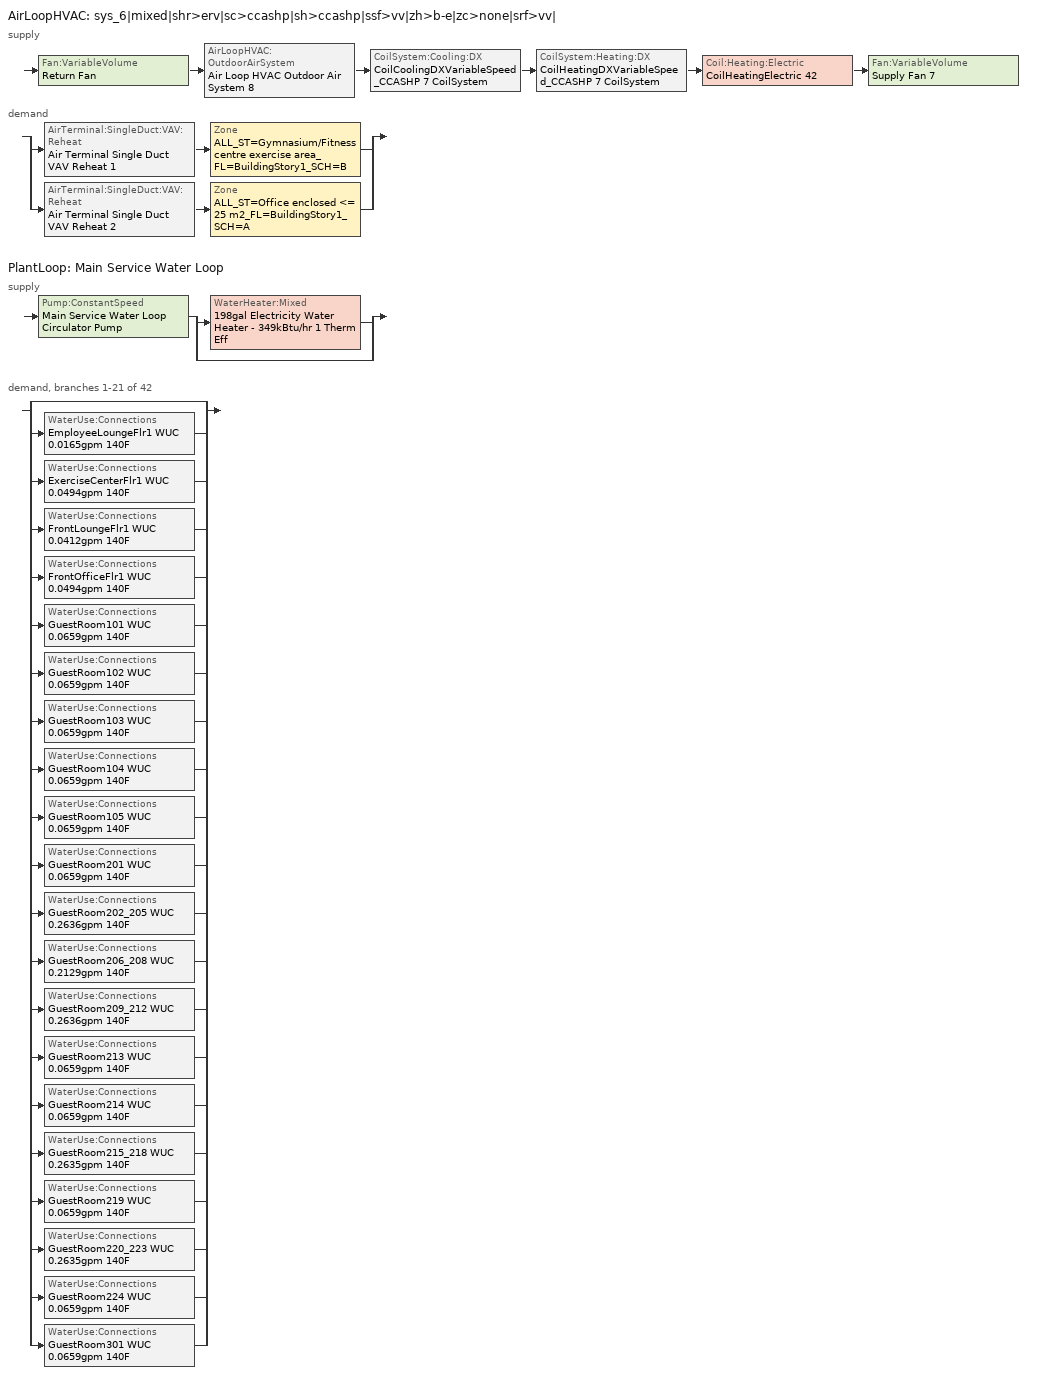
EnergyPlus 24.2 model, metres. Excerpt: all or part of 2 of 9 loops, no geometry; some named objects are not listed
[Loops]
AirLoopHVAC 'sys_6|mixed|shr>erv|sc>ccashp|sh>ccashp|ssf>vv|zh>b-e|zc>none|srf>vv|'
 supply: Fan:VariableVolume 'Return Fan' > AirLoopHVAC:OutdoorAirSystem 'Air Loop HVAC Outdoor Air System 8' > CoilSystem:Cooling:DX 'CoilCoolingDXVariableSpeed_CCASHP 7 CoilSystem' > CoilSystem:Heating:DX 'CoilHeatingDXVariableSpeed_CCASHP 7 CoilSystem' > Coil:Heating:Electric 'CoilHeatingElectric 42' > Fan:VariableVolume 'Supply Fan 7'
 demand: split
  | AirTerminal:SingleDuct:VAV:Reheat 'Air Terminal Single Duct VAV Reheat 1' > Zone 'ALL_ST=Gymnasium/Fitness centre exercise area_FL=BuildingStory1_SCH=B'
  | AirTerminal:SingleDuct:VAV:Reheat 'Air Terminal Single Duct VAV Reheat 2' > Zone 'ALL_ST=Office enclosed <= 25 m2_FL=BuildingStory1_SCH=A'
PlantLoop 'Main Service Water Loop'
 supply: Pump:ConstantSpeed 'Main Service Water Loop Circulator Pump' > split
  | WaterHeater:Mixed '198gal Electricity Water Heater - 349kBtu/hr 1 Therm Eff'
  | bypass
 demand, branches 1-21 of 42: split
  | bypass
  | WaterUse:Connections 'EmployeeLoungeFlr1 WUC 0.0165gpm 140F'
  | WaterUse:Connections 'ExerciseCenterFlr1 WUC 0.0494gpm 140F'
  | WaterUse:Connections 'FrontLoungeFlr1 WUC 0.0412gpm 140F'
  | WaterUse:Connections 'FrontOfficeFlr1 WUC 0.0494gpm 140F'
  | WaterUse:Connections 'GuestRoom101 WUC 0.0659gpm 140F'
  | WaterUse:Connections 'GuestRoom102 WUC 0.0659gpm 140F'
  | WaterUse:Connections 'GuestRoom103 WUC 0.0659gpm 140F'
  | WaterUse:Connections 'GuestRoom104 WUC 0.0659gpm 140F'
  | WaterUse:Connections 'GuestRoom105 WUC 0.0659gpm 140F'
  | WaterUse:Connections 'GuestRoom201 WUC 0.0659gpm 140F'
  | WaterUse:Connections 'GuestRoom202_205 WUC 0.2636gpm 140F'
  | WaterUse:Connections 'GuestRoom206_208 WUC 0.2129gpm 140F'
  | WaterUse:Connections 'GuestRoom209_212 WUC 0.2636gpm 140F'
  | WaterUse:Connections 'GuestRoom213 WUC 0.0659gpm 140F'
  | WaterUse:Connections 'GuestRoom214 WUC 0.0659gpm 140F'
  | WaterUse:Connections 'GuestRoom215_218 WUC 0.2635gpm 140F'
  | WaterUse:Connections 'GuestRoom219 WUC 0.0659gpm 140F'
  | WaterUse:Connections 'GuestRoom220_223 WUC 0.2635gpm 140F'
  | WaterUse:Connections 'GuestRoom224 WUC 0.0659gpm 140F'
  | WaterUse:Connections 'GuestRoom301 WUC 0.0659gpm 140F'
[ZoneControl:Thermostat] Temperature Difference Between Cutout And Setpoint {deltaC}=0
Name | Zone or ZoneList | Control Type Schedule | Control 1
ALL_ST=Gymnasium/Fitness centre exercise area_FL=BuildingStory1_SCH=B Thermostat | ALL_ST=Gymnasium/Fitness centre exercise area_FL=BuildingStory1_SCH=B | ALL_ST=Gymnasium/Fitness centre exercise area_FL=BuildingStory1_SCH=B Thermostat Schedule | Space Function Gymnasium/Fitness centre exercise area Thermostat 3
ALL_ST=Office enclosed <= 25 m2_FL=BuildingStory1_SCH=A Thermostat | ALL_ST=Office enclosed <= 25 m2_FL=BuildingStory1_SCH=A | ALL_ST=Office enclosed <= 25 m2_FL=BuildingStory1_SCH=A Thermostat Schedule | Space Function Office enclosed <= 25 m2 Thermostat 3
[ThermostatSetpoint:DualSetpoint]
Name | Heating Setpoint Temperature Schedule | Cooling Setpoint Temperature Schedule
Space Function Gymnasium/Fitness centre exercise area Thermostat 3 | NECB-B-Thermostat Setpoint-Heating | NECB-B-Thermostat Setpoint-Cooling
Space Function Office enclosed <= 25 m2 Thermostat 3 | NECB-A-Thermostat Setpoint-Heating | NECB-A-Thermostat Setpoint-Cooling
[ZoneHVAC:Baseboard:Convective:Electric] Availability Schedule=Always On Discrete; Heating Design Capacity {W}=Autosize; Efficiency=1
ZoneHVACBaseboardConvectiveElectric 65; ZoneHVACBaseboardConvectiveElectric 66
[Zone equipment]
ALL_ST=Gymnasium/Fitness centre exercise area_FL=BuildingStory1_SCH=B: Air Terminal Single Duct VAV Reheat 1, ZoneHVACBaseboardConvectiveElectric 65
ALL_ST=Office enclosed <= 25 m2_FL=BuildingStory1_SCH=A: Air Terminal Single Duct VAV Reheat 2, ZoneHVACBaseboardConvectiveElectric 66
[Sizing:Zone] Zone Cooling Design Supply Air Temperature Input Method=TemperatureDifference; Zone Cooling Design Supply Air Temperature {C}=13; Zone Cooling Design Supply Air Temperature Difference {deltaC}=11; Zone Heating Design Supply Air Temperature Input Method=TemperatureDifference; Zone Heating Design Supply Air Temperature {C}=43; Zone Heating Design Supply Air Temperature Difference {deltaC}=21; Zone Cooling Design Supply Air Humidity Ratio {kgWater/kgDryAir}=0.0085; Zone Heating Design Supply Air Humidity Ratio {kgWater/kgDryAir}=0.008; Zone Heating Sizing Factor=1.3; Zone Cooling Sizing Factor=1.1; Cooling Design Air Flow Method=DesignDay; Cooling Design Air Flow Rate {m3/s}=0; Cooling Minimum Air Flow per Zone Floor Area {m3/s-m2}=0.000762; Cooling Minimum Air Flow {m3/s}=0; Cooling Minimum Air Flow Fraction=0; Heating Design Air Flow Method=DesignDay; Heating Design Air Flow Rate {m3/s}=0; Heating Maximum Air Flow per Zone Floor Area {m3/s-m2}=0.002032; Heating Maximum Air Flow {m3/s}=0.141576; Heating Maximum Air Flow Fraction=0.3; Account for Dedicated Outdoor Air System=No; Zone Load Sizing Method=Sensible Load Only No Latent Load; Zone Latent Cooling Design Supply Air Humidity Ratio Input Method=HumidityRatioDifference; Zone Cooling Design Supply Air Humidity Ratio Difference {kgWater/kgDryAir}=0.005; Zone Latent Heating Design Supply Air Humidity Ratio Input Method=HumidityRatioDifference; Zone Humidification Design Supply Air Humidity Ratio Difference {kgWater/kgDryAir}=0.005; Type of Space Sum to Use=Coincident
Name | Design Specification Outdoor Air Object
ALL_ST=Gymnasium/Fitness centre exercise area_FL=BuildingStory1_SCH=B | ALL_ST=Gymnasium/Fitness centre exercise area_FL=BuildingStory1_SCH=B DSOA Space List
ALL_ST=Office enclosed <= 25 m2_FL=BuildingStory1_SCH=A | ALL_ST=Office enclosed <= 25 m2_FL=BuildingStory1_SCH=A DSOA Space List
[Controller:MechanicalVentilation]
Controller Mechanical Ventilation 8: Availability Schedule=sys_6|mixed|shr>none|sc>ccashp|sh>ccashp|ssf>vv|zh>b-e|zc>none|srf>vv| Occ Sch; Demand Controlled Ventilation=No; System Outdoor Air Method=ZoneSum; Zone or ZoneList Name 1=ALL_ST=Gymnasium/Fitness centre exercise area_FL=BuildingStory1_SCH=B; Design Specification Outdoor Air Object Name 1=Space Function Gymnasium/Fitness centre exercise area Ventilation; Zone or ZoneList Name 2=ALL_ST=Office enclosed <= 25 m2_FL=BuildingStory1_SCH=A; Design Specification Outdoor Air Object Name 2=Space Function Office enclosed <= 25 m2 Ventilation
[DesignSpecification:OutdoorAir] Outdoor Air Method=Sum; Outdoor Air Flow per Zone Floor Area {m3/s-m2}=0.0003048; Outdoor Air Flow per Zone {m3/s}=0; Outdoor Air Flow Air Changes per Hour {1/hr}=0
Name | Outdoor Air Flow per Person {m3/s-person}
Space Function Gymnasium/Fitness centre exercise area Ventilation | 0.0203126
Space Function Office enclosed <= 25 m2 Ventilation | 0.00253908
[DesignSpecification:OutdoorAir:SpaceList]
Name | Space Name 1 | Space Design Specification Outdoor Air Object Name 1
ALL_ST=Gymnasium/Fitness centre exercise area_FL=BuildingStory1_SCH=B DSOA Space List | ExerciseCenterFlr1 | Space Function Gymnasium/Fitness centre exercise area Ventilation
ALL_ST=Office enclosed <= 25 m2_FL=BuildingStory1_SCH=A DSOA Space List | FrontOfficeFlr1 | Space Function Office enclosed <= 25 m2 Ventilation
[AirTerminal:SingleDuct:VAV:Reheat] Availability Schedule=Always On Discrete; Maximum Air Flow Rate {m3/s}=Autosize; Zone Minimum Air Flow Input Method=Constant; Constant Minimum Air Flow Fraction=0.3; Fixed Minimum Air Flow Rate {m3/s}=0; Maximum Hot Water or Steam Flow Rate {m3/s}=Autosize; Minimum Hot Water or Steam Flow Rate {m3/s}=0; Convergence Tolerance=0.001; Damper Heating Action=Normal; Maximum Flow per Zone Floor Area During Reheat {m3/s-m2}=Autocalculate; Maximum Flow Fraction During Reheat=0.5; Maximum Reheat Air Temperature {C}=43
Name | Reheat Coil
Air Terminal Single Duct VAV Reheat 1 | Coil Heating Electric 1
Air Terminal Single Duct VAV Reheat 2 | Coil Heating Electric 2
[Coil:Heating:Electric] Availability Schedule=Always On Discrete; Efficiency=1
Name | Nominal Capacity {W}
Coil Heating Electric 1 | 1538.59
Coil Heating Electric 2 | 5450.47
CoilHeatingElectric 42 | Autosize
[AirLoopHVAC]
sys_6|mixed|shr>erv|sc>ccashp|sh>ccashp|ssf>vv|zh>b-e|zc>none|srf>vv|: Design Supply Air Flow Rate {m3/s}=AutoSize; Design Return Air Flow Fraction of Supply Air Flow=1
[Sizing:System]
sys_6|mixed|shr>erv|sc>ccashp|sh>ccashp|ssf>vv|zh>b-e|zc>none|srf>vv|: Type of Load to Size On=Sensible; Design Outdoor Air Flow Rate {m3/s}=Autosize; Central Heating Maximum System Air Flow Ratio=1; Preheat Design Temperature {C}=7; Preheat Design Humidity Ratio {kgWater/kgDryAir}=0.008; Precool Design Temperature {C}=13; Precool Design Humidity Ratio {kgWater/kgDryAir}=0.008; Central Cooling Design Supply Air Temperature {C}=13; Central Heating Design Supply Air Temperature {C}=43; Type of Zone Sum to Use=NonCoincident; 100% Outdoor Air in Cooling=No; 100% Outdoor Air in Heating=No; Central Cooling Design Supply Air Humidity Ratio {kgWater/kgDryAir}=0.0085; Central Heating Design Supply Air Humidity Ratio {kgWater/kgDryAir}=0.008; Cooling Supply Air Flow Rate Method=DesignDay; Cooling Supply Air Flow Rate {m3/s}=0; Cooling Supply Air Flow Rate Per Floor Area {m3/s-m2}=0.00996765; Cooling Fraction of Autosized Cooling Supply Air Flow Rate=1; Cooling Supply Air Flow Rate Per Unit Cooling Capacity {m3/s-W}=3.94755e-05; Heating Supply Air Flow Rate Method=DesignDay; Heating Supply Air Flow Rate {m3/s}=0; Heating Supply Air Flow Rate Per Floor Area {m3/s-m2}=0.00996765; Heating Fraction of Autosized Heating Supply Air Flow Rate=1; Heating Fraction of Autosized Cooling Supply Air Flow Rate=1; Heating Supply Air Flow Rate Per Unit Heating Capacity {m3/s-W}=3.15882e-05; System Outdoor Air Method=ZoneSum; Zone Maximum Outdoor Air Fraction=1; Cooling Design Capacity Method=CoolingDesignCapacity; Cooling Design Capacity {W}=Autosize; Cooling Design Capacity Per Floor Area {W/m2}=234.7; Fraction of Autosized Cooling Design Capacity=1; Heating Design Capacity Method=HeatingDesignCapacity; Heating Design Capacity {W}=Autosize; Heating Design Capacity Per Floor Area {W/m2}=157; Fraction of Autosized Heating Design Capacity=1; Central Cooling Capacity Control Method=OnOff; Occupant Diversity=Autosize
[Controller:OutdoorAir]
Controller Outdoor Air 8: Minimum Outdoor Air Flow Rate {m3/s}=Autosize; Maximum Outdoor Air Flow Rate {m3/s}=Autosize; Economizer Control Type=NoEconomizer; Economizer Control Action Type=ModulateFlow; Economizer Maximum Limit Dry-Bulb Temperature {C}=28; Economizer Maximum Limit Enthalpy {J/kg}=64000; Economizer Minimum Limit Dry-Bulb Temperature {C}=-100; Lockout Type=NoLockout; Minimum Limit Type=FixedMinimum; Minimum Outdoor Air Schedule=sys_6|mixed|shr>none|sc>ccashp|sh>ccashp|ssf>vv|zh>b-e|zc>none|srf>vv| Occ Sch; Mechanical Ventilation Controller=Controller Mechanical Ventilation 8; High Humidity Control=No; High Humidity Outdoor Air Flow Ratio=1; Control High Indoor Humidity Based on Outdoor Humidity Ratio=Yes; Heat Recovery Bypass Control Type=BypassWhenOAFlowGreaterThanMinimum; Economizer Operation Staging=InterlockedWithMechanicalCooling
[HeatExchanger:AirToAir:SensibleAndLatent]
sys_6|mixed|shr>none|sc>ccashp|sh>ccashp|ssf>vv|zh>b-e|zc>none|srf>vv| ERV: Availability Schedule=Always On Discrete; Nominal Supply Air Flow Rate {m3/s}=Autosize; Sensible Effectiveness at 100% Heating Air Flow=0.5; Latent Effectiveness at 100% Heating Air Flow=0.5; Sensible Effectiveness at 100% Cooling Air Flow=0.5; Latent Effectiveness at 100% Cooling Air Flow=0.5; Nominal Electric Power {W}=192.628; Supply Air Outlet Temperature Control=Yes; Heat Exchanger Type=Rotary; Frost Control Type=ExhaustOnly; Threshold Temperature {C}=-23.3; Initial Defrost Time Fraction=0.167; Rate of Defrost Time Fraction Increase {1/K}=1.44; Economizer Lockout=Yes; Sensible Effectiveness of Heating Air Flow Curve=sys_6|mixed|shr>none|sc>ccashp|sh>ccashp|ssf>vv|zh>b-e|zc>none|srf>vv| ERV_SensHeatEff 1; Latent Effectiveness of Heating Air Flow Curve=sys_6|mixed|shr>none|sc>ccashp|sh>ccashp|ssf>vv|zh>b-e|zc>none|srf>vv| ERV_LatHeatEff 1; Sensible Effectiveness of Cooling Air Flow Curve=sys_6|mixed|shr>none|sc>ccashp|sh>ccashp|ssf>vv|zh>b-e|zc>none|srf>vv| ERV_SensCoolEff 1; Latent Effectiveness of Cooling Air Flow Curve=sys_6|mixed|shr>none|sc>ccashp|sh>ccashp|ssf>vv|zh>b-e|zc>none|srf>vv| ERV_LatCoolEff 1
[SetpointManager:OutdoorAirPretreat]
Setpoint Manager Outdoor Air Pretreat 8: Control Variable=Temperature; Minimum Setpoint Temperature {C}=-99; Maximum Setpoint Temperature {C}=99; Minimum Setpoint Humidity Ratio {kgWater/kgDryAir}=1e-05; Maximum Setpoint Humidity Ratio {kgWater/kgDryAir}=1; Setpoint Node or NodeList=sys_6|mixed|shr>none|sc>ccashp|sh>ccashp|ssf>vv|zh>b-e|zc>none|srf>vv| ERV Primary Outlet Air Node
[SetpointManager:MixedAir] Control Variable=Temperature
Name | Setpoint Node or NodeList
Return Fan Outlet Air Node OS Default SPM | Return Fan Outlet Air Node
sys_6|mixed|shr>erv|sc>ccashp|sh>ccashp|ssf>vv|zh>b-e|zc>none|srf>vv| Mixed Air Node OS Default SPM | sys_6|mixed|shr>erv|sc>ccashp|sh>ccashp|ssf>vv|zh>b-e|zc>none|srf>vv| Mixed Air Node
CoilCoolingDXVariableSpeed_CCASHP 7 Outlet Air Node OS Default SPM | CoilCoolingDXVariableSpeed_CCASHP 7 Outlet Air Node
CoilHeatingDXVariableSpeed_CCASHP 7 Outlet Air Node OS Default SPM | CoilHeatingDXVariableSpeed_CCASHP 7 Outlet Air Node
[CoilSystem:Cooling:DX]
CoilCoolingDXVariableSpeed_CCASHP 7 CoilSystem: Cooling Coil=CoilCoolingDXVariableSpeed_CCASHP 7
[Coil:Cooling:DX:VariableSpeed]
CoilCoolingDXVariableSpeed_CCASHP 7: Number of Speeds=1; Nominal Speed Level=1; Gross Rated Total Cooling Capacity At Selected Nominal Speed Level {W}=12576.8; Rated Air Flow Rate At Selected Nominal Speed Level {m3/s}=AutoSize; Nominal Time for Condensate to Begin Leaving the Coil {s}=0; Initial Moisture Evaporation Rate Divided by Steady-State AC Latent Capacity=0; Maximum Cycling Rate {cycles/hr}=2.5; Latent Capacity Time Constant {s}=60; Fan Delay Time {s}=60; Energy Part Load Fraction Curve=Mitsubishi Hyper Heating VRF Outdoor Unit CPLFFPLR curve; Condenser Type=AirCooled; Evaporative Condenser Pump Rated Power Consumption {W}=0; Crankcase Heater Capacity {W}=1e-06; Maximum Outdoor Dry-Bulb Temperature for Crankcase Heater Operation {C}=10; Minimum Outdoor Dry-Bulb Temperature for Compressor Operation {C}=-25; Basin Heater Capacity {W/K}=0; Basin Heater Setpoint Temperature {C}=2; Speed Reference Unit Gross Rated Total Cooling Capacity 1 {W}=8914.19; Speed Reference Unit Gross Rated Sensible Heat Ratio 1=0.79; Speed Reference Unit Gross Rated Cooling COP 1 {W/W}=3.52; Speed Reference Unit Rated Air Flow Rate 1 {m3/s}=0.944; Speed Rated Evaporator Fan Power Per Volume Flow Rate 2017 1 {W/(m3/s)}=773.3; Speed Rated Evaporator Fan Power Per Volume Flow Rate 2023 1 {W/(m3/s)}=934.4; Speed Total Cooling Capacity Function of Temperature Curve Name 1=Mitsubishi Hyper Heating VRF Outdoor Unit CCAPFT curve; Speed Total Cooling Capacity Function of Air Flow Fraction Curve Name 1=Mitsubishi Hyper Heating VRF Outdoor Unit CCAPFFF curve; Speed Energy Input Ratio Function of Temperature Curve Name 1=Mitsubishi Hyper Heating VRF Outdoor Unit CEIRFT curve; Speed Energy Input Ratio Function of Air Flow Fraction Curve Name 1=Mitsubishi Hyper Heating VRF Outdoor Unit CEIRFFF curve
[CoilSystem:Heating:DX]
CoilHeatingDXVariableSpeed_CCASHP 7 CoilSystem: Heating Coil=CoilHeatingDXVariableSpeed_CCASHP 7
[Coil:Heating:DX:VariableSpeed]
CoilHeatingDXVariableSpeed_CCASHP 7: Number of Speeds=1; Nominal Speed Level=1; Rated Heating Capacity At Selected Nominal Speed Level {W}=12576.8; Rated Air Flow Rate At Selected Nominal Speed Level {m3/s}=AutoSize; Energy Part Load Fraction Curve=Mitsubishi Hyper Heating VRF Outdoor Unit HPLFFPLR curve; Defrost Energy Input Ratio Function of Temperature Curve=Mitsubishi Hyper Heating VRF Outdoor Unit Defrost HEIRFT curve; Minimum Outdoor Dry-Bulb Temperature for Compressor Operation {C}=-25; Maximum Outdoor Dry-Bulb Temperature for Defrost Operation {C}=5; Crankcase Heater Capacity {W}=1e-06; Maximum Outdoor Dry-Bulb Temperature for Crankcase Heater Operation {C}=10; Defrost Strategy=ReverseCycle; Defrost Control=OnDemand; Defrost Time Period Fraction=0.166667; Resistive Defrost Heater Capacity {W}=AutoSize; Speed Reference Unit Gross Rated Heating Capacity 1 {W}=9124.85; Speed Reference Unit Gross Rated Heating COP 1 {W/W}=4.21999; Speed Reference Unit Rated Air Flow Rate 1 {m3/s}=0.653; Speed Rated Supply Air Fan Power Per Volume Flow Rate 2017 1 {W/(m3/s)}=773.3; Speed Rated Supply Air Fan Power Per Volume Flow Rate 2023 1 {W/(m3/s)}=934.4; Speed Heating Capacity Function of Temperature Curve Name 1=Mitsubishi Hyper Heating VRF Outdoor Unit HCAPFT curve; Speed Total  Heating Capacity Function of Air Flow Fraction Curve Name 1=Mitsubishi Hyper Heating VRF Outdoor Unit HCAPFFF curve; Speed Energy Input Ratio Function of Temperature Curve Name 1=Mitsubishi Hyper Heating VRF Outdoor Unit HEIRFT curve; Speed Energy Input Ratio Function of Air Flow Fraction Curve Name 1=Mitsubishi Hyper Heating VRF Outdoor Unit HEIRFFF curve
[SetpointManager:Scheduled]
Service hot water setpoint manager: Control Variable=Temperature; Schedule=Service Water Loop Temp - 140F; Setpoint Node or NodeList=Main Service Water Loop Supply Outlet Node
[Fan:VariableVolume] Availability Schedule=sys_6|mixed|shr>none|sc>ccashp|sh>ccashp|ssf>vv|zh>b-e|zc>none|srf>vv| Occ Sch; Maximum Flow Rate {m3/s}=AutoSize; Fan Power Minimum Flow Rate Input Method=Fraction; Fan Power Minimum Flow Fraction=0.68; Fan Power Minimum Air Flow Rate {m3/s}=0; Motor In Airstream Fraction=1; Fan Power Coefficient 1=-2.4176; Fan Power Coefficient 2=9.5874; Fan Power Coefficient 3=-11.559; Fan Power Coefficient 4=5.4009; Fan Power Coefficient 5=0
Name | Fan Total Efficiency | Pressure Rise {Pa} | Motor Efficiency
Return Fan | 0.299975 | 250 | 0.4615
Supply Fan 7 | 0.549965 | 1000 | 0.8461
[SetpointManager:Warmest]
Setpoint Manager Warmest 1: Control Variable=Temperature; HVAC Air Loop=sys_6|mixed|shr>erv|sc>ccashp|sh>ccashp|ssf>vv|zh>b-e|zc>none|srf>vv|; Minimum Setpoint Temperature {C}=13; Maximum Setpoint Temperature {C}=22; Strategy=MaximumTemperature; Setpoint Node or NodeList=sys_6|mixed|shr>erv|sc>ccashp|sh>ccashp|ssf>vv|zh>b-e|zc>none|srf>vv| Supply Outlet Node
[PlantLoop]
Main Service Water Loop: Fluid Type=Water; Plant Equipment Operation Scheme=Main Service Water Loop Operation Schemes; Maximum Loop Temperature {C}=60; Minimum Loop Temperature {C}=51.6667; Maximum Loop Flow Rate {m3/s}=Autosize; Minimum Loop Flow Rate {m3/s}=0; Plant Loop Volume {m3}=Autocalculate; Load Distribution Scheme=Optimal; Plant Loop Demand Calculation Scheme=SingleSetpoint; Common Pipe Simulation=None
[Sizing:Plant]
Main Service Water Loop: Loop Type=Heating; Design Loop Exit Temperature {C}=60; Loop Design Temperature Difference {deltaC}=5; Sizing Option=NonCoincident; Zone Timesteps in Averaging Window=1; Coincident Sizing Factor Mode=None
[Pump:ConstantSpeed]
Main Service Water Loop Circulator Pump: Design Flow Rate {m3/s}=Autosize; Design Pump Head {Pa}=441817; Design Power Consumption {W}=Autosize; Motor Efficiency=0.855; Fraction of Motor Inefficiencies to Fluid Stream=0; Pump Control Type=Intermittent; Design Power Sizing Method=PowerPerFlowPerPressure; Design Electric Power per Unit Flow Rate {W/(m3/s)}=348701.1; Design Shaft Power per Unit Flow Rate per Unit Head {W-s/m3-Pa}=1.28205
[WaterHeater:Mixed]
198gal Electricity Water Heater - 349kBtu/hr 1 Therm Eff: Tank Volume {m3}=0.748615; Setpoint Temperature Schedule=Service Water Loop Temp - 140F; Deadband Temperature Difference {deltaC}=2; Maximum Temperature Limit {C}=60; Heater Control Type=Cycle; Heater Maximum Capacity {W}=102309; Heater Ignition Minimum Flow Rate {m3/s}=0; Heater Ignition Delay {s}=0; Heater Fuel Type=Electricity; Heater Thermal Efficiency=1; Off Cycle Parasitic Fuel Consumption Rate {W}=79.8715; Off Cycle Parasitic Fuel Type=Electricity; Off Cycle Parasitic Heat Fraction to Tank=0.8; On Cycle Parasitic Fuel Consumption Rate {W}=79.8715; On Cycle Parasitic Fuel Type=Electricity; On Cycle Parasitic Heat Fraction to Tank=0; Ambient Temperature Indicator=Schedule; Ambient Temperature Schedule=Water Heater Ambient Temp Schedule 71.6F; Off Cycle Loss Coefficient to Ambient Temperature {W/K}=0.0112248; Off Cycle Loss Fraction to Zone=1; On Cycle Loss Coefficient to Ambient Temperature {W/K}=0.0112248; On Cycle Loss Fraction to Zone=1; Use Side Effectiveness=1; Source Side Effectiveness=1; Use Side Design Flow Rate {m3/s}=Autosize; Source Side Design Flow Rate {m3/s}=Autosize; Indirect Water Heating Recovery Time {hr}=1.5; Source Side Flow Control Mode=IndirectHeatPrimarySetpoint
[WaterHeater:Sizing]
198gal Electricity Water Heater - 349kBtu/hr 1 Therm Eff: Design Mode=PeakDraw; Time Storage Can Meet Peak Draw {hr}=0.538503; Time for Tank Recovery {hr}=1; Nominal Tank Volume for Autosizing Plant Connections {m3}=1
[WaterUse:Connections] Drain Water Heat Exchanger Type=None; Drain Water Heat Exchanger Destination=Plant
Name | Water Use Equipment Name 1
EmployeeLoungeFlr1 WUC 0.0165gpm 140F | EmployeeLoungeFlr1 Service Water Use 0.0165gpm 140F
ExerciseCenterFlr1 WUC 0.0494gpm 140F | ExerciseCenterFlr1 Service Water Use 0.0494gpm 140F
FrontLoungeFlr1 WUC 0.0412gpm 140F | FrontLoungeFlr1 Service Water Use 0.0412gpm 140F
FrontOfficeFlr1 WUC 0.0494gpm 140F | FrontOfficeFlr1 Service Water Use 0.0494gpm 140F
GuestRoom101 WUC 0.0659gpm 140F | GuestRoom101 Service Water Use 0.0659gpm 140F
GuestRoom102 WUC 0.0659gpm 140F | GuestRoom102 Service Water Use 0.0659gpm 140F
GuestRoom103 WUC 0.0659gpm 140F | GuestRoom103 Service Water Use 0.0659gpm 140F
GuestRoom104 WUC 0.0659gpm 140F | GuestRoom104 Service Water Use 0.0659gpm 140F
GuestRoom105 WUC 0.0659gpm 140F | GuestRoom105 Service Water Use 0.0659gpm 140F
GuestRoom201 WUC 0.0659gpm 140F | GuestRoom201 Service Water Use 0.0659gpm 140F
GuestRoom202_205 WUC 0.2636gpm 140F | GuestRoom202_205 Service Water Use 0.2636gpm 140F
GuestRoom206_208 WUC 0.2129gpm 140F | GuestRoom206_208 Service Water Use 0.2129gpm 140F
GuestRoom209_212 WUC 0.2636gpm 140F | GuestRoom209_212 Service Water Use 0.2636gpm 140F
GuestRoom213 WUC 0.0659gpm 140F | GuestRoom213 Service Water Use 0.0659gpm 140F
GuestRoom214 WUC 0.0659gpm 140F | GuestRoom214 Service Water Use 0.0659gpm 140F
GuestRoom215_218 WUC 0.2635gpm 140F | GuestRoom215_218 Service Water Use 0.2635gpm 140F
GuestRoom219 WUC 0.0659gpm 140F | GuestRoom219 Service Water Use 0.0659gpm 140F
GuestRoom220_223 WUC 0.2635gpm 140F | GuestRoom220_223 Service Water Use 0.2635gpm 140F
GuestRoom224 WUC 0.0659gpm 140F | GuestRoom224 Service Water Use 0.0659gpm 140F
GuestRoom301 WUC 0.0659gpm 140F | GuestRoom301 Service Water Use 0.0659gpm 140F
[WaterUse:Equipment] Target Temperature Schedule=Mixed Water At Faucet Temp - 140F; Sensible Fraction Schedule=Fraction Sensible - 0.2; Latent Fraction Schedule=Fraction Latent - 0.05
Name | Peak Flow Rate {m3/s} | Flow Rate Fraction Schedule | Zone
EmployeeLoungeFlr1 Service Water Use 0.0165gpm 140F | 1.03916e-06 | NECB-B-Service Water Heating | ALL_ST=Lounge/Break room - other_FL=BuildingStory1_SCH=B
ExerciseCenterFlr1 Service Water Use 0.0494gpm 140F | 3.11749e-06 | NECB-B-Service Water Heating | ALL_ST=Gymnasium/Fitness centre exercise area_FL=BuildingStory1_SCH=B
FrontLoungeFlr1 Service Water Use 0.0412gpm 140F | 2.59809e-06 | NECB-H-Service Water Heating | ALL_ST=Lobby - hotel_FL=BuildingStory1_SCH=H
FrontOfficeFlr1 Service Water Use 0.0494gpm 140F | 3.11749e-06 | NECB-A-Service Water Heating | ALL_ST=Office enclosed <= 25 m2_FL=BuildingStory1_SCH=A
GuestRoom101 Service Water Use 0.0659gpm 140F | 4.15695e-06 | NECB-F-Service Water Heating | DU_BT=Space Function_ST=Guest room_FL=BuildingStory1_SCHF 2
GuestRoom102 Service Water Use 0.0659gpm 140F | 4.15695e-06 | NECB-F-Service Water Heating | DU_BT=Space Function_ST=Guest room_FL=BuildingStory1_SCHF 3
GuestRoom103 Service Water Use 0.0659gpm 140F | 4.15695e-06 | NECB-F-Service Water Heating | DU_BT=Space Function_ST=Guest room_FL=BuildingStory1_SCHF
GuestRoom104 Service Water Use 0.0659gpm 140F | 4.15665e-06 | NECB-F-Service Water Heating | DU_BT=Space Function_ST=Guest room_FL=BuildingStory1_SCHF 4
GuestRoom105 Service Water Use 0.0659gpm 140F | 4.15665e-06 | NECB-F-Service Water Heating | DU_BT=Space Function_ST=Guest room_FL=BuildingStory1_SCHF 1
GuestRoom201 Service Water Use 0.0659gpm 140F | 4.15695e-06 | NECB-F-Service Water Heating | DU_BT=Space Function_ST=Guest room_FL=BuildingStory2_SCHF 6
GuestRoom202_205 Service Water Use 0.2636gpm 140F | 1.66278e-05 | NECB-F-Service Water Heating | DU_BT=Space Function_ST=Guest room_FL=BuildingStory2_SCHF 5
GuestRoom206_208 Service Water Use 0.2129gpm 140F | 1.34301e-05 | NECB-F-Service Water Heating | DU_BT=Space Function_ST=Guest room_FL=BuildingStory2_SCHF 9
GuestRoom209_212 Service Water Use 0.2636gpm 140F | 1.66278e-05 | NECB-F-Service Water Heating | DU_BT=Space Function_ST=Guest room_FL=BuildingStory2_SCHF 3
GuestRoom213 Service Water Use 0.0659gpm 140F | 4.15695e-06 | NECB-F-Service Water Heating | DU_BT=Space Function_ST=Guest room_FL=BuildingStory2_SCHF 8
GuestRoom214 Service Water Use 0.0659gpm 140F | 4.15665e-06 | NECB-F-Service Water Heating | DU_BT=Space Function_ST=Guest room_FL=BuildingStory2_SCHF
GuestRoom215_218 Service Water Use 0.2635gpm 140F | 1.66266e-05 | NECB-F-Service Water Heating | DU_BT=Space Function_ST=Guest room_FL=BuildingStory2_SCHF 1
GuestRoom219 Service Water Use 0.0659gpm 140F | 4.15665e-06 | NECB-F-Service Water Heating | DU_BT=Space Function_ST=Guest room_FL=BuildingStory2_SCHF 7
GuestRoom220_223 Service Water Use 0.2635gpm 140F | 1.66266e-05 | NECB-F-Service Water Heating | DU_BT=Space Function_ST=Guest room_FL=BuildingStory2_SCHF 4
GuestRoom224 Service Water Use 0.0659gpm 140F | 4.15665e-06 | NECB-F-Service Water Heating | DU_BT=Space Function_ST=Guest room_FL=BuildingStory2_SCHF 2
GuestRoom301 Service Water Use 0.0659gpm 140F | 4.15695e-06 | NECB-F-Service Water Heating | DU_BT=Space Function_ST=Guest room_FL=BuildingStory3_SCHF 5
[PlantEquipmentOperationSchemes]
Main Service Water Loop Operation Schemes: Control Scheme Object Type 1=PlantEquipmentOperation:HeatingLoad; Control Scheme Name 1=Main Service Water Loop Heating Operation Scheme; Control Scheme Schedule Name 1=Always On Discrete
[PlantEquipmentOperation:HeatingLoad]
Main Service Water Loop Heating Operation Scheme: Load Range Lower Limit 1 {W}=0; Load Range Upper Limit 1 {W}=1000000000; Range Equipment List Name 1=Main Service Water Loop Heating Equipment List
[PlantEquipmentList]
Main Service Water Loop Heating Equipment List: WaterHeater:Mixed, 198gal Electricity Water Heater - 349kBtu/hr 1 Therm Eff
[Schedule:Day:Interval]
NECB-B-Thermostat Setpoint-Heating Sun|Hol Day: No, 01:00, 18, 02:00, 22, 09:00, 18, 10:00, 20, 23:00, 22, 24:00, 18
NECB-B-Thermostat Setpoint-Heating Default|Wkdy Day; NECB-B-Thermostat Setpoint-Heating Sat Day; NECB-B-Thermostat Setpoint-Heating Default: No, 02:00, 22, 08:00, 18, 09:00, 20, 24:00, 22
NECB-B-Thermostat Setpoint-Cooling Sun|Hol Day: No, 09:00, 35, 23:00, 24, 24:00, 35
NECB-B-Thermostat Setpoint-Cooling Default|Wkdy Day; NECB-B-Thermostat Setpoint-Cooling Sat Day; NECB-B-Thermostat Setpoint-Cooling Default: No, 01:00, 24, 08:00, 35, 24:00, 24
Schedule Day 24: No, 11:00, 0, 15:00, 1, 18:00, 0, 22:00, 1, 24:00, 0
sys_6|mixed|shr>none|sc>ccashp|sh>ccashp|ssf>vv|zh>b-e|zc>none|srf>vv| Occ Sch Default: No, 08:00, 0, 24:00, 1
Schedule Day 23: No, 01:00, 1, 11:00, 0, 15:00, 1, 18:00, 0, 24:00, 1
sys_6|mixed|shr>none|sc>ccashp|sh>ccashp|ssf>vv|zh>b-e|zc>none|srf>vv| Occ Sch Summer Design Day; sys_6|mixed|shr>none|sc>ccashp|sh>ccashp|ssf>vv|zh>b-e|zc>none|srf>vv| Occ Sch Winter Design Day: No, 24:00, 1
NECB-A-Thermostat Setpoint-Heating Sun|Hol Day; NECB-A-Thermostat Setpoint-Heating Sat Day: No, 24:00, 18
NECB-A-Thermostat Setpoint-Heating Default|Wkdy Day; NECB-A-Thermostat Setpoint-Heating Default: No, 06:00, 18, 07:00, 20, 21:00, 22, 24:00, 18
NECB-A-Thermostat Setpoint-Cooling Sun|Hol Day; NECB-A-Thermostat Setpoint-Cooling Sat Day: No, 24:00, 35
NECB-A-Thermostat Setpoint-Cooling Default|Wkdy Day; NECB-A-Thermostat Setpoint-Cooling Default: No, 06:00, 35, 21:00, 24, 24:00, 35
Fraction Latent - 0.05 Default; NECB-A-Service Water Heating Sat Day; NECB-A-Service Water Heating Sun|Hol Day: No, 24:00, 0.05
Fraction Sensible - 0.2 Default: No, 24:00, 0.2
Mixed Water At Faucet Temp - 140F Default; Service Water Loop Temp - 140F Default: No, 24:00, 60
NECB-A-Service Water Heating Default; NECB-A-Service Water Heating Default|Wkdy Day: No, 07:00, 0.05, 08:00, 0.1, 10:00, 0.5, 16:00, 0.9, 17:00, 0.7, 18:00, 0.5, 19:00, 0.3, 22:00, 0.2, 24:00, 0.05
NECB-B-Service Water Heating Default; NECB-B-Service Water Heating Default|Wkdy Day: No, 01:00, 0.6, 02:00, 0.5, 09:00, 0.05, 11:00, 0.7, 12:00, 0.4, 13:00, 0.5, 15:00, 0.6, 16:00, 0.4, 18:00, 0.3, 19:00, 0.4, 20:00, 0.5, 22:00, 0.8, 24:00, 0.9
NECB-B-Service Water Heating Sat Day: No, 01:00, 0.7, 02:00, 0.6, 09:00, 0.05, 11:00, 0.7, 12:00, 0.4, 13:00, 0.5, 15:00, 0.6, 16:00, 0.4, 18:00, 0.3, 19:00, 0.4, 20:00, 0.5, 22:00, 0.8, 24:00, 0.9
NECB-B-Service Water Heating Sun|Hol Day: No, 01:00, 0.5, 02:00, 0.6, 09:00, 0.05, 11:00, 0.7, 12:00, 0.4, 13:00, 0.5, 15:00, 0.6, 16:00, 0.4, 18:00, 0.3, 19:00, 0.4, 20:00, 0.5, 22:00, 0.8, 24:00, 0.5
NECB-F-Service Water Heating Default; NECB-F-Service Water Heating Default|Wkdy Day; NECB-F-Service Water Heating Sat Day; NECB-F-Service Water Heating Sun|Hol Day: No, 01:00, 0.35, 02:00, 0.21, 03:00, 0.14, 05:00, 0.07, 06:00, 0.14, 07:00, 0.28, 08:00, 0.42, 09:00, 0.63, 10:00, 0.49, 12:00, 0.35, 13:00, 0.28, 14:00, 0.35, 15:00, 0.28, 19:00, 0.21, 20:00, 0.35, 24:00, 0.49
NECB-H-Service Water Heating Default; NECB-H-Service Water Heating Default|Wkdy Day; NECB-H-Service Water Heating Sat Day; NECB-H-Service Water Heating Sun|Hol Day: No, 24:00, 0.9
Water Heater Ambient Temp Schedule 71.6F Default: No, 24:00, 22
[Schedule:Week:Daily]
NECB-B-Thermostat Setpoint-Heating Week Rule - Jan1-Dec31: NECB-B-Thermostat Setpoint-Heating Sun|Hol Day, NECB-B-Thermostat Setpoint-Heating Default|Wkdy Day, NECB-B-Thermostat Setpoint-Heating Default|Wkdy Day, NECB-B-Thermostat Setpoint-Heating Default|Wkdy Day, NECB-B-Thermostat Setpoint-Heating Default|Wkdy Day, NECB-B-Thermostat Setpoint-Heating Default|Wkdy Day, NECB-B-Thermostat Setpoint-Heating Sat Day, NECB-B-Thermostat Setpoint-Heating Default, NECB-B-Thermostat Setpoint-Heating Default, NECB-B-Thermostat Setpoint-Heating Default, NECB-B-Thermostat Setpoint-Heating Default, NECB-B-Thermostat Setpoint-Heating Default
NECB-B-Thermostat Setpoint-Cooling Week Rule - Jan1-Dec31: NECB-B-Thermostat Setpoint-Cooling Sun|Hol Day, NECB-B-Thermostat Setpoint-Cooling Default|Wkdy Day, NECB-B-Thermostat Setpoint-Cooling Default|Wkdy Day, NECB-B-Thermostat Setpoint-Cooling Default|Wkdy Day, NECB-B-Thermostat Setpoint-Cooling Default|Wkdy Day, NECB-B-Thermostat Setpoint-Cooling Default|Wkdy Day, NECB-B-Thermostat Setpoint-Cooling Sat Day, NECB-B-Thermostat Setpoint-Cooling Default, NECB-B-Thermostat Setpoint-Cooling Default, NECB-B-Thermostat Setpoint-Cooling Default, NECB-B-Thermostat Setpoint-Cooling Default, NECB-B-Thermostat Setpoint-Cooling Default
sys_6|mixed|shr>none|sc>ccashp|sh>ccashp|ssf>vv|zh>b-e|zc>none|srf>vv| Occ Sch Week Rule - Jan1-Dec31: Schedule Day 24, sys_6|mixed|shr>none|sc>ccashp|sh>ccashp|ssf>vv|zh>b-e|zc>none|srf>vv| Occ Sch Default, sys_6|mixed|shr>none|sc>ccashp|sh>ccashp|ssf>vv|zh>b-e|zc>none|srf>vv| Occ Sch Default, sys_6|mixed|shr>none|sc>ccashp|sh>ccashp|ssf>vv|zh>b-e|zc>none|srf>vv| Occ Sch Default, sys_6|mixed|shr>none|sc>ccashp|sh>ccashp|ssf>vv|zh>b-e|zc>none|srf>vv| Occ Sch Default, sys_6|mixed|shr>none|sc>ccashp|sh>ccashp|ssf>vv|zh>b-e|zc>none|srf>vv| Occ Sch Default, Schedule Day 23, sys_6|mixed|shr>none|sc>ccashp|sh>ccashp|ssf>vv|zh>b-e|zc>none|srf>vv| Occ Sch Default, sys_6|mixed|shr>none|sc>ccashp|sh>ccashp|ssf>vv|zh>b-e|zc>none|srf>vv| Occ Sch Summer Design Day, sys_6|mixed|shr>none|sc>ccashp|sh>ccashp|ssf>vv|zh>b-e|zc>none|srf>vv| Occ Sch Winter Design Day, sys_6|mixed|shr>none|sc>ccashp|sh>ccashp|ssf>vv|zh>b-e|zc>none|srf>vv| Occ Sch Default, sys_6|mixed|shr>none|sc>ccashp|sh>ccashp|ssf>vv|zh>b-e|zc>none|srf>vv| Occ Sch Default
NECB-A-Thermostat Setpoint-Heating Week Rule - Jan1-Dec31: NECB-A-Thermostat Setpoint-Heating Sun|Hol Day, NECB-A-Thermostat Setpoint-Heating Default|Wkdy Day, NECB-A-Thermostat Setpoint-Heating Default|Wkdy Day, NECB-A-Thermostat Setpoint-Heating Default|Wkdy Day, NECB-A-Thermostat Setpoint-Heating Default|Wkdy Day, NECB-A-Thermostat Setpoint-Heating Default|Wkdy Day, NECB-A-Thermostat Setpoint-Heating Sat Day, NECB-A-Thermostat Setpoint-Heating Default, NECB-A-Thermostat Setpoint-Heating Default, NECB-A-Thermostat Setpoint-Heating Default, NECB-A-Thermostat Setpoint-Heating Default, NECB-A-Thermostat Setpoint-Heating Default
NECB-A-Thermostat Setpoint-Cooling Week Rule - Jan1-Dec31: NECB-A-Thermostat Setpoint-Cooling Sun|Hol Day, NECB-A-Thermostat Setpoint-Cooling Default|Wkdy Day, NECB-A-Thermostat Setpoint-Cooling Default|Wkdy Day, NECB-A-Thermostat Setpoint-Cooling Default|Wkdy Day, NECB-A-Thermostat Setpoint-Cooling Default|Wkdy Day, NECB-A-Thermostat Setpoint-Cooling Default|Wkdy Day, NECB-A-Thermostat Setpoint-Cooling Sat Day, NECB-A-Thermostat Setpoint-Cooling Default, NECB-A-Thermostat Setpoint-Cooling Default, NECB-A-Thermostat Setpoint-Cooling Default, NECB-A-Thermostat Setpoint-Cooling Default, NECB-A-Thermostat Setpoint-Cooling Default
Fraction Latent - 0.05 Week Rule - Jan1-Dec31: Fraction Latent - 0.05 Default, Fraction Latent - 0.05 Default, Fraction Latent - 0.05 Default, Fraction Latent - 0.05 Default, Fraction Latent - 0.05 Default, Fraction Latent - 0.05 Default, Fraction Latent - 0.05 Default, Fraction Latent - 0.05 Default, Fraction Latent - 0.05 Default, Fraction Latent - 0.05 Default, Fraction Latent - 0.05 Default, Fraction Latent - 0.05 Default
Fraction Sensible - 0.2 Week Rule - Jan1-Dec31: Fraction Sensible - 0.2 Default, Fraction Sensible - 0.2 Default, Fraction Sensible - 0.2 Default, Fraction Sensible - 0.2 Default, Fraction Sensible - 0.2 Default, Fraction Sensible - 0.2 Default, Fraction Sensible - 0.2 Default, Fraction Sensible - 0.2 Default, Fraction Sensible - 0.2 Default, Fraction Sensible - 0.2 Default, Fraction Sensible - 0.2 Default, Fraction Sensible - 0.2 Default
Mixed Water At Faucet Temp - 140F Week Rule - Jan1-Dec31: Mixed Water At Faucet Temp - 140F Default, Mixed Water At Faucet Temp - 140F Default, Mixed Water At Faucet Temp - 140F Default, Mixed Water At Faucet Temp - 140F Default, Mixed Water At Faucet Temp - 140F Default, Mixed Water At Faucet Temp - 140F Default, Mixed Water At Faucet Temp - 140F Default, Mixed Water At Faucet Temp - 140F Default, Mixed Water At Faucet Temp - 140F Default, Mixed Water At Faucet Temp - 140F Default, Mixed Water At Faucet Temp - 140F Default, Mixed Water At Faucet Temp - 140F Default
NECB-A-Service Water Heating Week Rule - Jan1-Dec31: NECB-A-Service Water Heating Sun|Hol Day, NECB-A-Service Water Heating Default|Wkdy Day, NECB-A-Service Water Heating Default|Wkdy Day, NECB-A-Service Water Heating Default|Wkdy Day, NECB-A-Service Water Heating Default|Wkdy Day, NECB-A-Service Water Heating Default|Wkdy Day, NECB-A-Service Water Heating Sat Day, NECB-A-Service Water Heating Default, NECB-A-Service Water Heating Default, NECB-A-Service Water Heating Default, NECB-A-Service Water Heating Default, NECB-A-Service Water Heating Default
NECB-B-Service Water Heating Week Rule - Jan1-Dec31: NECB-B-Service Water Heating Sun|Hol Day, NECB-B-Service Water Heating Default|Wkdy Day, NECB-B-Service Water Heating Default|Wkdy Day, NECB-B-Service Water Heating Default|Wkdy Day, NECB-B-Service Water Heating Default|Wkdy Day, NECB-B-Service Water Heating Default|Wkdy Day, NECB-B-Service Water Heating Sat Day, NECB-B-Service Water Heating Default, NECB-B-Service Water Heating Default, NECB-B-Service Water Heating Default, NECB-B-Service Water Heating Default, NECB-B-Service Water Heating Default
NECB-F-Service Water Heating Week Rule - Jan1-Dec31: NECB-F-Service Water Heating Sun|Hol Day, NECB-F-Service Water Heating Default|Wkdy Day, NECB-F-Service Water Heating Default|Wkdy Day, NECB-F-Service Water Heating Default|Wkdy Day, NECB-F-Service Water Heating Default|Wkdy Day, NECB-F-Service Water Heating Default|Wkdy Day, NECB-F-Service Water Heating Sat Day, NECB-F-Service Water Heating Default, NECB-F-Service Water Heating Default, NECB-F-Service Water Heating Default, NECB-F-Service Water Heating Default, NECB-F-Service Water Heating Default
NECB-H-Service Water Heating Week Rule - Jan1-Dec31: NECB-H-Service Water Heating Sun|Hol Day, NECB-H-Service Water Heating Default|Wkdy Day, NECB-H-Service Water Heating Default|Wkdy Day, NECB-H-Service Water Heating Default|Wkdy Day, NECB-H-Service Water Heating Default|Wkdy Day, NECB-H-Service Water Heating Default|Wkdy Day, NECB-H-Service Water Heating Sat Day, NECB-H-Service Water Heating Default, NECB-H-Service Water Heating Default, NECB-H-Service Water Heating Default, NECB-H-Service Water Heating Default, NECB-H-Service Water Heating Default
Service Water Loop Temp - 140F Week Rule - Jan1-Dec31: Service Water Loop Temp - 140F Default, Service Water Loop Temp - 140F Default, Service Water Loop Temp - 140F Default, Service Water Loop Temp - 140F Default, Service Water Loop Temp - 140F Default, Service Water Loop Temp - 140F Default, Service Water Loop Temp - 140F Default, Service Water Loop Temp - 140F Default, Service Water Loop Temp - 140F Default, Service Water Loop Temp - 140F Default, Service Water Loop Temp - 140F Default, Service Water Loop Temp - 140F Default
Water Heater Ambient Temp Schedule 71.6F Week Rule - Jan1-Dec31: Water Heater Ambient Temp Schedule 71.6F Default, Water Heater Ambient Temp Schedule 71.6F Default, Water Heater Ambient Temp Schedule 71.6F Default, Water Heater Ambient Temp Schedule 71.6F Default, Water Heater Ambient Temp Schedule 71.6F Default, Water Heater Ambient Temp Schedule 71.6F Default, Water Heater Ambient Temp Schedule 71.6F Default, Water Heater Ambient Temp Schedule 71.6F Default, Water Heater Ambient Temp Schedule 71.6F Default, Water Heater Ambient Temp Schedule 71.6F Default, Water Heater Ambient Temp Schedule 71.6F Default, Water Heater Ambient Temp Schedule 71.6F Default
[Schedule:Year]
NECB-B-Thermostat Setpoint-Heating: NECB-B-Thermostat Setpoint-Heating Week Rule - Jan1-Dec31, 1, 1, 12, 31
NECB-B-Thermostat Setpoint-Cooling: NECB-B-Thermostat Setpoint-Cooling Week Rule - Jan1-Dec31, 1, 1, 12, 31
sys_6|mixed|shr>none|sc>ccashp|sh>ccashp|ssf>vv|zh>b-e|zc>none|srf>vv| Occ Sch: sys_6|mixed|shr>none|sc>ccashp|sh>ccashp|ssf>vv|zh>b-e|zc>none|srf>vv| Occ Sch Week Rule - Jan1-Dec31, 1, 1, 12, 31
NECB-A-Thermostat Setpoint-Heating: NECB-A-Thermostat Setpoint-Heating Week Rule - Jan1-Dec31, 1, 1, 12, 31
NECB-A-Thermostat Setpoint-Cooling: NECB-A-Thermostat Setpoint-Cooling Week Rule - Jan1-Dec31, 1, 1, 12, 31
Fraction Latent - 0.05: Fraction Latent - 0.05 Week Rule - Jan1-Dec31, 1, 1, 12, 31
Fraction Sensible - 0.2: Fraction Sensible - 0.2 Week Rule - Jan1-Dec31, 1, 1, 12, 31
Mixed Water At Faucet Temp - 140F: Mixed Water At Faucet Temp - 140F Week Rule - Jan1-Dec31, 1, 1, 12, 31
NECB-A-Service Water Heating: NECB-A-Service Water Heating Week Rule - Jan1-Dec31, 1, 1, 12, 31
NECB-B-Service Water Heating: NECB-B-Service Water Heating Week Rule - Jan1-Dec31, 1, 1, 12, 31
NECB-F-Service Water Heating: NECB-F-Service Water Heating Week Rule - Jan1-Dec31, 1, 1, 12, 31
NECB-H-Service Water Heating: NECB-H-Service Water Heating Week Rule - Jan1-Dec31, 1, 1, 12, 31
Service Water Loop Temp - 140F: Service Water Loop Temp - 140F Week Rule - Jan1-Dec31, 1, 1, 12, 31
Water Heater Ambient Temp Schedule 71.6F: Water Heater Ambient Temp Schedule 71.6F Week Rule - Jan1-Dec31, 1, 1, 12, 31
[Schedule:Compact]
ALL_ST=Gymnasium/Fitness centre exercise area_FL=BuildingStory1_SCH=B Thermostat Schedule; ALL_ST=Office enclosed <= 25 m2_FL=BuildingStory1_SCH=A Thermostat Schedule: Through: 12/31, For: AllDays, Until: 24:00, 4
[Schedule:Constant]
Always On Discrete: Hourly Value=1
[Curve:Biquadratic] Minimum Value of x {BasedOnField A2}=15
Name | Coefficient1 Constant | Coefficient2 x | Coefficient3 x**2 | Coefficient4 y | Coefficient5 y**2 | Coefficient6 x*y | Maximum Value of x {BasedOnField A2} | Minimum Value of y {BasedOnField A3} | Maximum Value of y {BasedOnField A3}
Mitsubishi Hyper Heating VRF Outdoor Unit CCAPFT curve | 0.041806 | 0.0640406 | -0.000556932 | 0.00840778 | -0.00010814 | -0.000333479 | 24 | -5 | 43
Mitsubishi Hyper Heating VRF Outdoor Unit CEIRFT curve | 1.51115 | -0.0599811 | 0.000969596 | -0.00845921 | 0.000389855 | 0.000125837 | 24 | -5 | 43
Mitsubishi Hyper Heating VRF Outdoor Unit HCAPFT curve | 1.04243 | 0.0320234 | -0.00158028 | 0.0255781 | -0.000168303 | -0.00103771 | 27.2 | -25 | 15
Mitsubishi Hyper Heating VRF Outdoor Unit HEIRFT curve | 1.2246 | 0.0053626 | -0.000269902 | -0.0415824 | 0.000500483 | 0.000352842 | 27.2 | -25 | 15
[Curve:Quadratic] Coefficient3 x**2=0
Name | Coefficient1 Constant | Coefficient2 x | Minimum Value of x {BasedOnField A2} | Maximum Value of x {BasedOnField A2}
Mitsubishi Hyper Heating VRF Outdoor Unit CCAPFFF curve; Mitsubishi Hyper Heating VRF Outdoor Unit HCAPFFF curve | 0.8 | 0.2 | 0.5 | 1.5
Mitsubishi Hyper Heating VRF Outdoor Unit CEIRFFF curve; Mitsubishi Hyper Heating VRF Outdoor Unit HEIRFFF curve | 1 | 0 | 0 | 1
[Table:Lookup]
Mitsubishi Hyper Heating VRF Outdoor Unit CPLFFPLR curve: Mitsubishi Hyper Heating VRF Outdoor Unit CPLFFPLR curve Independent Variable List, None, 1, Dimensionless, 0, 0, 0, 0, 0, 0, 0, 0, 0, 0
Mitsubishi Hyper Heating VRF Outdoor Unit HPLFFPLR curve: Mitsubishi Hyper Heating VRF Outdoor Unit HPLFFPLR curve Independent Variable List, None, 1, Dimensionless, 0, 0, 0, 0, 0, 0, 0, 0, 0
Mitsubishi Hyper Heating VRF Outdoor Unit Defrost HEIRFT curve: Mitsubishi Hyper Heating VRF Outdoor Unit Defrost HEIRFT curve Independent Variable List, None, 1, Dimensionless, 1, 1, 1, 1, 1, 1, 1, 1, 1, 1, 1, 1, 1, 1, 1, 1, 1, 1, 1, 1, 1, 1
sys_6|mixed|shr>none|sc>ccashp|sh>ccashp|ssf>vv|zh>b-e|zc>none|srf>vv| ERV_SensHeatEff 1: sys_6|mixed|shr>none|sc>ccashp|sh>ccashp|ssf>vv|zh>b-e|zc>none|srf>vv| ERV_SensHeatEff 1 Independent Variable List, DivisorOnly, 0.5, 0, 10, Dimensionless, 0.5, 0.5
sys_6|mixed|shr>none|sc>ccashp|sh>ccashp|ssf>vv|zh>b-e|zc>none|srf>vv| ERV_LatHeatEff 1: sys_6|mixed|shr>none|sc>ccashp|sh>ccashp|ssf>vv|zh>b-e|zc>none|srf>vv| ERV_LatHeatEff 1 Independent Variable List, DivisorOnly, 0.5, 0, 10, Dimensionless, 0.5, 0.5
sys_6|mixed|shr>none|sc>ccashp|sh>ccashp|ssf>vv|zh>b-e|zc>none|srf>vv| ERV_SensCoolEff 1: sys_6|mixed|shr>none|sc>ccashp|sh>ccashp|ssf>vv|zh>b-e|zc>none|srf>vv| ERV_SensCoolEff 1 Independent Variable List, DivisorOnly, 0.5, 0, 10, Dimensionless, 0.5, 0.5
sys_6|mixed|shr>none|sc>ccashp|sh>ccashp|ssf>vv|zh>b-e|zc>none|srf>vv| ERV_LatCoolEff 1: sys_6|mixed|shr>none|sc>ccashp|sh>ccashp|ssf>vv|zh>b-e|zc>none|srf>vv| ERV_LatCoolEff 1 Independent Variable List, DivisorOnly, 0.5, 0, 10, Dimensionless, 0.5, 0.5
[Table:IndependentVariableList]
Mitsubishi Hyper Heating VRF Outdoor Unit CPLFFPLR curve Independent Variable List: Mitsubishi Hyper Heating VRF Outdoor Unit CPLFFPLR curve_ind_1
Mitsubishi Hyper Heating VRF Outdoor Unit HPLFFPLR curve Independent Variable List: Mitsubishi Hyper Heating VRF Outdoor Unit HPLFFPLR curve_ind_1
Mitsubishi Hyper Heating VRF Outdoor Unit Defrost HEIRFT curve Independent Variable List: Mitsubishi Hyper Heating VRF Outdoor Unit Defrost HEIRFT curve_ind_1, Mitsubishi Hyper Heating VRF Outdoor Unit Defrost HEIRFT curve_ind_2
sys_6|mixed|shr>none|sc>ccashp|sh>ccashp|ssf>vv|zh>b-e|zc>none|srf>vv| ERV_SensHeatEff 1 Independent Variable List: sys_6|mixed|shr>none|sc>ccashp|sh>ccashp|ssf>vv|zh>b-e|zc>none|srf>vv| ERV_SensibleHeating_IndependentVariable
sys_6|mixed|shr>none|sc>ccashp|sh>ccashp|ssf>vv|zh>b-e|zc>none|srf>vv| ERV_LatHeatEff 1 Independent Variable List: sys_6|mixed|shr>none|sc>ccashp|sh>ccashp|ssf>vv|zh>b-e|zc>none|srf>vv| ERV_LatentHeating_IndependentVariable
sys_6|mixed|shr>none|sc>ccashp|sh>ccashp|ssf>vv|zh>b-e|zc>none|srf>vv| ERV_SensCoolEff 1 Independent Variable List: sys_6|mixed|shr>none|sc>ccashp|sh>ccashp|ssf>vv|zh>b-e|zc>none|srf>vv| ERV_SensibleCooling_IndependentVariable
sys_6|mixed|shr>none|sc>ccashp|sh>ccashp|ssf>vv|zh>b-e|zc>none|srf>vv| ERV_LatCoolEff 1 Independent Variable List: sys_6|mixed|shr>none|sc>ccashp|sh>ccashp|ssf>vv|zh>b-e|zc>none|srf>vv| ERV_LatentCooling_IndependentVariable
[Table:IndependentVariable]
Mitsubishi Hyper Heating VRF Outdoor Unit CPLFFPLR curve_ind_1: Linear, Constant, 0, 1, Dimensionless, 0.1, 0.2, 0.3, 0.4, 0.5, 0.556, 0.694, 0.833, 0.972, 1
Mitsubishi Hyper Heating VRF Outdoor Unit HPLFFPLR curve_ind_1: Linear, Constant, 0, 1, Dimensionless, 0.1, 0.2, 0.3, 0.4, 0.5, 0.555, 0.694, 0.833, 1
Mitsubishi Hyper Heating VRF Outdoor Unit Defrost HEIRFT curve_ind_1: Linear, Constant, 15, 27.2, Temperature, 15, 27.2
Mitsubishi Hyper Heating VRF Outdoor Unit Defrost HEIRFT curve_ind_2: Linear, Constant, -25, 6, Temperature, -25, -10, -8, -6, -4, -2, 0, 1, 2, 4, 6
sys_6|mixed|shr>none|sc>ccashp|sh>ccashp|ssf>vv|zh>b-e|zc>none|srf>vv| ERV_SensibleHeating_IndependentVariable; sys_6|mixed|shr>none|sc>ccashp|sh>ccashp|ssf>vv|zh>b-e|zc>none|srf>vv| ERV_LatentHeating_IndependentVariable; sys_6|mixed|shr>none|sc>ccashp|sh>ccashp|ssf>vv|zh>b-e|zc>none|srf>vv| ERV_SensibleCooling_IndependentVariable; sys_6|mixed|shr>none|sc>ccashp|sh>ccashp|ssf>vv|zh>b-e|zc>none|srf>vv| ERV_LatentCooling_IndependentVariable: Linear, Linear, 0, 10, Dimensionless, 0.75, 1
